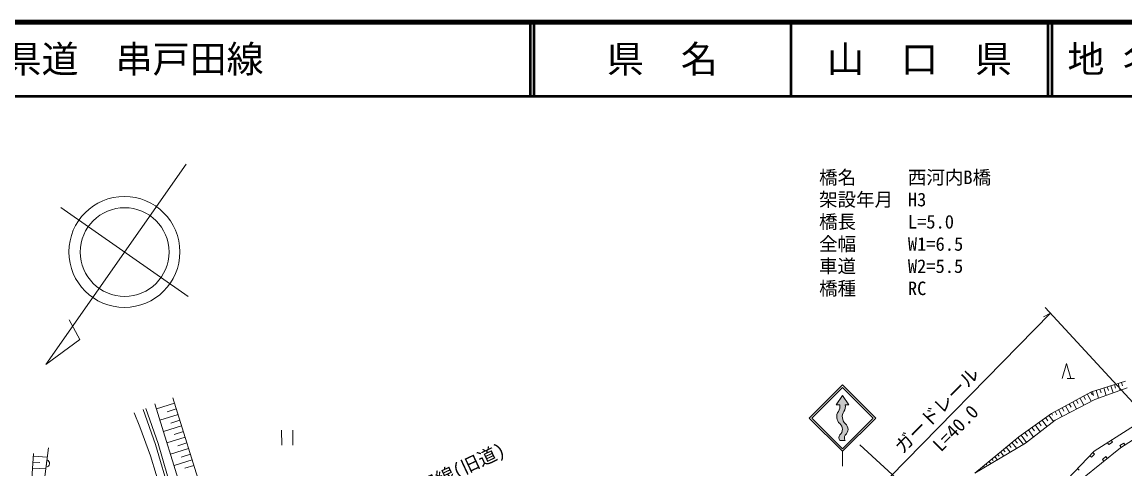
# Model space of a CAD drawing. Units: millimetres, scale not verified. Extents: x 40000 to 680000, y 20000 to 380000.
# Drawn here: x 229092 to 378149, y 319596 to 380000 of the extents above; entities that cross this region are included whole.
import ezdxf
from ezdxf.enums import TextEntityAlignment as Align

# ---------------------------------------------------------------- set-up
doc = ezdxf.new("R2010")
doc.units = ezdxf.units.MM
doc.header["$LTSCALE"] = 1000
for name, color, linetype, lineweight in [('M-BGD', 7, 'Continuous', 13), ('M-BMK-SRVR', 3, 'Continuous', 13), ('M-STR-HTXT', 7, 'Continuous', 13), ('M-STR-STRC', 7, 'Continuous', 13), ('M-TTL', 2, 'Continuous', 140), ('M-TTL-LINE', 7, 'Continuous', 50), ('M-TTL-TXT', 7, 'Continuous', 50)]:
    doc.layers.add(name, color=color, linetype=linetype, lineweight=lineweight)
doc.layers.add('M-BMK-HTXT', color=7, linetype='Continuous')
doc.styles.add('ＭＳ ゴシック', font='')
doc.styles.get('ＭＳ ゴシック').set_extended_font_data('MS Gothic')

# ---------------------------------------------------------------- blocks, each defined once
blk = doc.blocks.new('田')
at = {"color": 7, "linetype": 'Continuous', "lineweight": 13}
for p, q in [((-0.75, 1), (-0.75, -1)), ((0.75, -1), (0.75, 1))]:
    blk.add_line(p, q, dxfattribs=at)
blk = doc.blocks.new('針葉樹林')
at = {"color": 7, "linetype": 'Continuous', "lineweight": 13}
for p, q in [((-0.6, -1), (0, 1)), ((0, 1), (0.6, -1)), ((0.1, -1), (1.1, -1))]:
    blk.add_line(p, q, dxfattribs=at)

msp = doc.modelspace()

# ---------------------------------------------------------------- hatches: boundary and pattern name
at = {"layer": 'M-STR-STRC'}
msp.add_hatch(color=256, dxfattribs=at).paths.add_polyline_path([(339976.4, 329529), (339101.4, 328279), (339601.4, 328279), (339609.3, 328232.8), (339615.4, 328186.3), (339619.7, 328139.6), (339622.1, 328092.8), (339622.7, 328045.9), (339621.5, 327999.1), (339618.4, 327952.3), (339613.5, 327905.7), (339606.7, 327859.3), (339598.2, 327813.2), (339587.8, 327767.4), (339575.7, 327722.2), (339561.8, 327677.4), (339546.1, 327633.2), (339528.7, 327589.7), (339509.6, 327546.8), (339488.9, 327504.8), (339466.5, 327463.6), (339442.5, 327423.3), (339417, 327384), (339413.9, 327379.5), (339386.5, 327336.1), (339360.9, 327291.7), (339337, 327246.4), (339314.9, 327200.1), (339294.7, 327153), (339276.3, 327105.1), (339259.8, 327056.6), (339245.2, 327007.5), (339232.6, 326957.8), (339221.9, 326907.6), (339213.2, 326857.1), (339206.5, 326806.3), (339201.8, 326755.2), (339199.1, 326704), (339198.5, 326652.7), (339199.8, 326601.5), (339203.1, 326550.3), (339208.5, 326499.4), (339215.8, 326448.6), (339225.2, 326398.2), (339236.5, 326348.2), (339249.7, 326298.7), (339264.9, 326249.7), (339282, 326201.4), (339301, 326153.8), (339321.9, 326106.9), (339344.5, 326060.9), (339369, 326015.9), (339395.2, 325971.8), (339423.1, 325928.8), (339452.7, 325886.9), (339483.9, 325846.2), (339516.7, 325806.8), (339551, 325768.7), (339586.7, 325732), (339601.4, 325717.7), (339630.9, 325694.1), (339659.4, 325669.3), (339686.9, 325643.5), (339713.4, 325616.5), (339738.8, 325588.6), (339763.1, 325559.6), (339786.2, 325529.8), (339808.2, 325499), (339828.9, 325467.5), (339848.4, 325435.1), (339866.6, 325402), (339883.5, 325368.2), (339899, 325333.7), (339913.2, 325298.7), (339925.9, 325263.2), (339937.3, 325227.1), (339947.3, 325190.7), (339955.8, 325153.9), (339962.8, 325116.8), (339968.4, 325079.4), (339972.6, 325041.9), (339975.2, 325004.2), (339976.4, 324966.4), (339976.1, 324928.6), (339974.3, 324890.9), (339971, 324853.3), (339966.3, 324815.8), (339960, 324778.5), (339952.4, 324741.5), (339943.2, 324704.9), (339932.7, 324668.6), (339920.7, 324632.8), (339907.4, 324597.4), (339892.6, 324562.7), (339876.5, 324528.5), (339859.1, 324495), (339840.3, 324462.2), (339820.3, 324430.1), (339799.1, 324398.9), (339776.6, 324368.5), (339753, 324339), (339728.2, 324310.5), (339702.4, 324283), (339675.4, 324256.5), (339647.5, 324231.1), (339618.5, 324206.8), (339601.4, 324193.2), (339586.8, 324172.3), (339573.1, 324150.8), (339560.2, 324128.8), (339548.2, 324106.3), (339537.1, 324083.4), (339526.9, 324060), (339517.7, 324036.3), (339509.3, 324012.2), (339501.9, 323987.8), (339495.5, 323963.1), (339490.1, 323938.2), (339485.6, 323913.1), (339482.2, 323887.8), (339479.7, 323862.5), (339478.2, 323837), (339477.7, 323811.5), (339478.3, 323786), (339479.8, 323760.6), (339482.3, 323735.2), (339485.8, 323710), (339490.3, 323684.9), (339495.8, 323660), (339502.3, 323635.3), (339509.7, 323610.9), (339518.1, 323586.9), (339527.4, 323563.1), (339537.6, 323539.8), (339548.8, 323516.9), (339560.8, 323494.4), (339573.7, 323472.4), (339587.5, 323451), (339601.4, 323431), (340351.4, 323431), (340337.2, 323450.6), (340323.7, 323470.8), (340311.1, 323491.5), (340299.3, 323512.7), (340288.3, 323534.4), (340278.2, 323556.4), (340269, 323578.9), (340260.6, 323601.6), (340253.2, 323624.7), (340246.7, 323648.1), (340241.1, 323671.7), (340236.4, 323695.5), (340232.6, 323719.5), (340229.8, 323743.6), (340228, 323767.8), (340227.1, 323792), (340227.1, 323816.3), (340228.1, 323840.5), (340230.1, 323864.7), (340233, 323888.8), (340236.8, 323912.8), (340241.6, 323936.5), (340247.3, 323960.1), (340254, 323983.5), (340261.5, 324006.5), (340270, 324029.3), (340279.3, 324051.7), (340289.5, 324073.7), (340300.6, 324095.3), (340312.5, 324116.4), (340325.2, 324137.1), (340338.7, 324157.2), (340351.7, 324175.1), (340381.5, 324199.5), (340410.4, 324225), (340438.2, 324251.7), (340464.9, 324279.5), (340490.5, 324308.2), (340515, 324338), (340538.3, 324368.7), (340560.4, 324400.3), (340581.2, 324432.7), (340600.7, 324465.9), (340618.9, 324499.9), (340635.8, 324534.5), (340651.3, 324569.8), (340665.4, 324605.7), (340678, 324642.1), (340689.3, 324678.9), (340699, 324716.2), (340707.3, 324753.8), (340714.2, 324791.8), (340719.5, 324829.9), (340723.3, 324868.3), (340725.6, 324906.7), (340726.4, 324945.3), (340725.7, 324983.8), (340723.5, 325022.3), (340719.8, 325060.6), (340714.5, 325098.8), (340707.8, 325136.7), (340699.6, 325174.4), (340689.9, 325211.7), (340678.7, 325248.6), (340666.2, 325285), (340652.2, 325320.9), (340636.8, 325356.2), (340620, 325390.9), (340601.9, 325424.9), (340582.4, 325458.2), (340561.7, 325490.6), (340539.7, 325522.3), (340516.5, 325553), (340492.1, 325582.9), (340466.5, 325611.7), (340439.8, 325639.5), (340412.1, 325666.2), (340383.3, 325691.9), (340353.5, 325716.3), (340350.6, 325718.6), (340314.3, 325754.8), (340279.5, 325792.4), (340246.1, 325831.3), (340214.3, 325871.5), (340184.1, 325912.9), (340155.6, 325955.5), (340128.7, 325999.2), (340103.6, 326043.8), (340080.3, 326089.5), (340058.7, 326136), (340039, 326183.3), (340021.2, 326231.4), (340005.3, 326280.1), (339991.3, 326329.4), (339979.2, 326379.2), (339969.1, 326429.5), (339961, 326480.1), (339954.9, 326531), (339950.8, 326582), (339948.7, 326633.3), (339948.6, 326684.5), (339950.6, 326735.7), (339954.5, 326786.8), (339960.4, 326837.7), (339968.4, 326888.4), (339978.3, 326938.7), (339990.2, 326988.5), (340004, 327037.9), (340019.8, 327086.7), (340037.4, 327134.8), (340056.9, 327182.2), (340078.3, 327228.7), (340101.5, 327274.4), (340126.5, 327319.2), (340153.2, 327363), (340163.9, 327379.5), (340189.6, 327418.7), (340213.8, 327458.9), (340236.4, 327500), (340257.3, 327541.9), (340276.6, 327584.7), (340294.2, 327628.2), (340310, 327672.3), (340324.2, 327717), (340336.5, 327762.2), (340347.1, 327807.9), (340355.9, 327854), (340362.8, 327900.3), (340367.9, 327947), (340371.2, 327993.7), (340372.7, 328040.6), (340372.3, 328087.5), (340370, 328134.3), (340366, 328181), (340360.1, 328227.6), (340352.4, 328273.8), (340351.4, 328279), (340851.4, 328279)])

# ---------------------------------------------------------------- linework, layer by layer
at = {"layer": 'M-BGD'}
for p, q in [((373622.1, 330036.5), (378232.2, 331456.6)), ((376735.6, 330995.6), (376882.1, 330520)), ((377221.1, 331145.1), (377508, 330213.6)), ((377698.9, 331292.3), (377839.4, 330836.2)), ((368214.5, 327108.8), (373622.1, 330036.5)), ((372558.4, 329460.6), (372823.7, 328970.6)), ((373051.2, 329727.4), (373584.7, 328741.9)), ((373543.9, 329994.1), (373757.6, 329599.4)), ((373743.7, 330073.9), (373909.1, 329537)), ((378431.7, 330539.6), (374083.4, 329004.8)), ((374269.2, 330235.8), (374593, 329184.7)), ((374774.3, 330391.4), (374933.1, 329876.1)), ((375279.4, 330547), (375590.6, 329536.8)), ((375764.8, 330696.5), (375917.4, 330201.3)), ((376250.2, 330846.1), (376549.3, 329875.2)), ((247031.8, 328380.6), (251950.3, 312652.4)), ((247244.3, 327701.3), (249703, 328465.3)), ((254006.5, 314617.6), (249465.5, 329229.3)), ((374083.4, 329004.8), (368738.9, 326186.5)), ((370126.9, 328144.2), (370643.2, 327190.7)), ((370609, 328405.2), (370868.5, 327925.8)), ((371091, 328666.1), (371612.9, 327702.1)), ((371578.3, 328930), (371840.7, 328445.3)), ((372065.7, 329193.8), (372593.4, 328219.1)), ((245011.3, 325272.8), (244259.4, 327187.4)), ((245449.3, 327621.3), (247141.1, 322913.9)), ((245807.1, 327749.9), (247502.9, 323031.4)), ((247721.8, 326174.2), (250177.8, 326937.4)), ((248711.7, 327319.6), (249940.4, 327701.4)), ((363796.3, 323938), (368214.5, 327108.8)), ((367412.8, 326533.5), (367729.6, 326092.1)), ((367862.4, 326856.1), (368484.3, 325989.5)), ((368230.4, 327117.4), (368366, 326866.9)), ((368701.9, 327372.7), (368955.8, 326903.7)), ((369173.4, 327628), (369684, 326684.9)), ((369650.2, 327886.1), (369906.9, 327411.9)), ((382421.8, 327366.3), (373980.8, 321987.3)), ((246457.3, 321351.4), (245011.3, 325272.8)), ((248199.4, 324647.1), (250652.6, 325409.5)), ((249187.9, 325792.1), (250415.2, 326173.5)), ((368738.9, 326186.5), (364720.3, 323076.5)), ((365564.1, 325206.7), (365904.9, 324731.8)), ((366030.5, 325541.4), (366699.9, 324608.6)), ((366496.9, 325876.1), (366825.6, 325418.1)), ((366963.3, 326210.8), (367608.6, 325311.7)), ((377529.6, 322453.1), (382800.1, 325806.1)), ((248676.9, 323120), (251127.5, 323881.6)), ((249664.1, 324264.6), (250890.1, 324645.6)), ((357859.2, 319020.1), (363796.3, 323938)), ((363263.3, 323496.5), (363619.5, 323066.4)), ((363661.6, 323826.4), (364426.6, 322902.9)), ((364131.2, 324178.3), (364849.9, 323176.8)), ((364614.4, 324525.1), (364967.5, 324033.1)), ((365097.7, 324871.9), (365791.3, 323905.4)), ((376308.6, 323470.7), (376469.8, 323217.7)), ((232648.9, 322451), (232137.5, 318223.2)), ((247141.1, 322913.9), (251396.9, 308259.9)), ((247502.9, 323031.4), (251661.1, 308713.6)), ((249154.4, 321592.9), (251602.3, 322353.7)), ((250140.3, 322737.1), (251364.9, 323117.6)), ((364720.3, 323076.5), (357859.2, 319020.1)), ((361709.8, 322209.6), (361963.6, 321903.2)), ((362094.8, 322528.6), (362653.2, 321854.4)), ((362479.9, 322847.5), (362784.5, 322479.8)), ((362864.9, 323166.5), (363524.9, 322369.8)), ((373980.8, 321987.3), (366671.2, 314345)), ((372402.4, 318306.7), (377529.6, 322453.1)), ((375963.8, 322895.3), (375802.6, 323148.3)), ((376469.8, 323217.7), (375963.8, 322895.3)), ((377477.6, 322775.5), (377983.8, 323097.6)), ((377638.6, 322522.4), (377477.6, 322775.5)), ((377983.8, 323097.6), (378144.9, 322844.5)), ((230650.7, 321686.8), (230431.9, 318292.6)), ((231507.4, 320460.3), (230575.5, 320520.4)), ((232497.4, 321198.2), (230627, 321318.8)), ((232452.7, 320828.9), (232333.7, 319845.3)), ((248447.3, 314795.6), (246457.3, 321351.4)), ((249632, 320065.9), (252077.2, 320825.8)), ((250616.5, 321209.6), (251839.7, 321589.7)), ((359784.5, 320614.8), (360038.3, 320308.4)), ((360169.5, 320933.8), (360321.8, 320749.9)), ((360554.6, 321252.8), (360910, 320823.8)), ((360939.7, 321571.7), (361142.7, 321326.6)), ((361324.7, 321890.7), (361781.6, 321339.1)), ((373617.2, 321173.2), (373400.4, 321380.5)), ((374031.9, 321606.8), (373617.2, 321173.2)), ((373815.1, 321814.1), (374031.9, 321606.8)), ((375108.8, 320881.1), (375575.3, 321258.4)), ((375297.4, 320647.9), (375108.8, 320881.1)), ((375575.3, 321258.4), (375763.9, 321025.2)), ((232304.9, 319607.3), (230524.1, 319722.1)), ((251092.7, 319682.1), (252314.6, 320061.8)), ((358629.3, 319658), (358680.1, 319596.7)), ((359014.4, 319976.9), (359166.7, 319793.1)), ((359399.4, 320295.9), (359501, 320173.3)), ((371741.5, 319646.1), (371958.3, 319438.8))]:
    msp.add_line(p, q, dxfattribs=at)
msp.add_arc((232296.1, 320348.8), 505, 274.27315, 71.93134, dxfattribs=at)
at = {"layer": 'M-BMK-SRVR'}
for p, q in [((251271.6, 360785.2), (232326.8, 333729.2)), ((251555.9, 342885), (234353.7, 354930.1)), ((236887.2, 337093.5), (235462.5, 339734.4)), ((232326.8, 333729.2), (236887.2, 337093.5))]:
    msp.add_line(p, q, dxfattribs=at)
for centre, radius in [((242920.1, 348931.8), 7500), ((242954.8, 348907.5), 6000)]:
    msp.add_circle(centre, radius, dxfattribs=at)
at = {"layer": 'M-STR-HTXT'}
for p, q in [((383462.2, 323972.4), (367386.7, 341408.5)), ((340109.7, 312134.5), (368065.4, 340672.3)), ((368065.4, 340672.3), (367145.6, 340152))]:
    msp.add_line(p, q, dxfattribs=at)
at = {"layer": 'M-STR-STRC'}
for p, q in [((335477.1, 326480.5), (339977.1, 330980.5)), ((344477.4, 326480.2), (339977.1, 330980.5)), ((335830.6, 326480.5), (339977.1, 330627)), ((339101.4, 328279), (339976.4, 329529)), ((339976.4, 329529), (340851.4, 328279)), ((344123.8, 326480.2), (339977.1, 330627)), ((339101.4, 328279), (339601.4, 328279)), ((340351.4, 328279), (340851.4, 328279)), ((335477.1, 326480.5), (339977.1, 321979.8)), ((335830.6, 326480.5), (339977.1, 322333.4)), ((339977.1, 322333.4), (344123.8, 326480.2)), ((339977.4, 321980.2), (344477.4, 326480.2)), ((340351.4, 323431), (339601.4, 323431)), ((339977.1, 321979.8), (339977.1, 319979.8)), ((361267.5, 305560.4), (342308, 322869.4))]:
    msp.add_line(p, q, dxfattribs=at)
for centre, radius, start, end in [((338428.8, 328054.1), 1193.9, 325.59426, 10.8565), ((339178.6, 328054.1), 1194.1, 325.60114, 10.85457), ((340504, 326661), 1305.6, 146.61414, 226.26108), ((341253.7, 326661.1), 1305.3, 146.60657, 226.22181), ((339014.4, 324955.5), 962.1, 307.59913, 52.40087), ((339745.1, 324946.4), 981.3, 308.18199, 51.89869), ((340126.9, 323812.1), 649.2, 144.05104, 215.94576), ((340844.9, 323802.8), 617.9, 142.95174, 216.9996)]:
    msp.add_arc(centre, radius, start, end, dxfattribs=at)
at = {"layer": 'M-TTL'}
msp.add_line((679999.9, 379999.9), (40000, 379999.9), dxfattribs=at)
at = {"layer": 'M-TTL-LINE'}
for p, q in [((297749.9, 379999.9), (297749.9, 369999.9)), ((298249.9, 379999.9), (298249.9, 369999.9)), ((332999.9, 379999.9), (332999.9, 369999.9)), ((367749.9, 379999.9), (367749.9, 369999.9)), ((368249.9, 379999.9), (368249.9, 369999.9)), ((40000, 369999.9), (679999.9, 369999.9))]:
    msp.add_line(p, q, dxfattribs=at)

# ---------------------------------------------------------------- block references
at = {"layer": 'M-BGD', "xscale": 999.9998, "yscale": 999.9998, "rotation": 0.23939}
for name, p in [('針葉樹林', (370242.2, 332827.4)), ('田', (264931.3, 323821.8))]:
    msp.add_blockref(name, p, dxfattribs=at)

# ---------------------------------------------------------------- texts
at = {"layer": 'M-BMK-HTXT', "style": 'ＭＳ ゴシック'}
msp.add_text('一般県道串戸田線(旧道)', height=1833, rotation=25.09, dxfattribs=at).set_placement((269915.2, 309347.8), align=Align.BOTTOM_LEFT)
at = {"layer": 'M-STR-HTXT', "style": 'ＭＳ ゴシック'}
for s, p in [('橋名', (336812, 357540.3)), ('西河内B橋', (348812, 357540.3)), ('架設年月', (336812, 354540.3)), ('H3', (348812, 354540.3)), ('橋長', (336812, 351540.3)), ('L=5.0', (348812, 351540.3)), ('全幅', (336812, 348540.3)), ('W1=6.5', (348812, 348540.3)), ('車道', (336812, 345540.3)), ('W2=5.5', (348812, 345540.3)), ('橋種', (336812, 342540.3)), ('RC', (348812, 342540.3))]:
    msp.add_text(s, height=1833, dxfattribs=at).set_placement(p, align=Align.BOTTOM_LEFT)
msp.add_text('ガードレール', height=1833, rotation=45.59, dxfattribs=at).set_placement((348512.4, 321172.9), align=Align.BOTTOM_LEFT)
msp.add_text('L=40.0', height=1833, rotation=45.59, dxfattribs=at).set_placement((356296.7, 324080.1), align=Align.BOTTOM_CENTER)
at = {"layer": 'M-TTL-TXT', "style": 'ＭＳ ゴシック'}
for s, p in [('一般県道\u3000串戸田線', (216734, 374999.9)), ('地 名', (370379.5, 374999.9))]:
    msp.add_text(s, height=3666, dxfattribs=at).set_placement(p, align=Align.MIDDLE_LEFT)
for s, p in [('県\u3000名', (315624.9, 374999.9)), ('山\u3000口\u3000県', (350374.9, 374999.9))]:
    msp.add_text(s, height=3666, dxfattribs=at).set_placement(p, align=Align.MIDDLE_CENTER)

doc.saveas('drawing.dxf')
